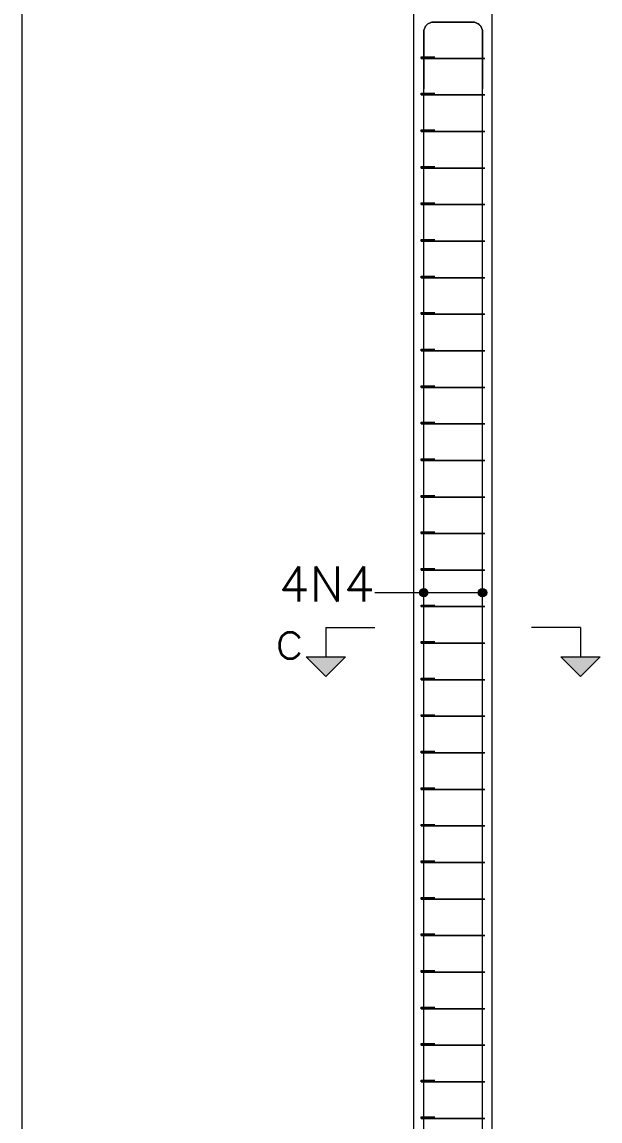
# Model space of a CAD drawing. Header units: millimetres. Extents: x 0 to 84, y 95.3 to 154.7.
# Drawn here: x 39.16 to 43.59, y 136.3 to 144.72 of the extents above; entities that cross this region are included whole.
import ezdxf
from ezdxf.enums import TextEntityAlignment as Align

# ---------------------------------------------------------------- set-up
doc = ezdxf.new("R2010")
doc.units = ezdxf.units.MM
for name, color, linetype, lineweight in [('ARM_LONGITUDINAL_Ø12_5', 51, 'Continuous', 9), ('ARM_TRANSVERSAL_Ø6_3', 32, 'Continuous', 9), ('CORTE_LINHAS_DA_TABELA_DE_DETALHE', 7, 'Continuous', 9), ('CORTE_PILAR_DE_CONCRETO', 1, 'Continuous', 9), ('CORTE_SEGMENTOS_DE_CORTE_DE_SECOES', 12, 'Continuous', 9), ('PILCP_ARM_LONG_LINHAS_DAS_ETIQUETAS_DAS_POSICOES_DE_ARMADURA_LONGITUDINAL', 106, 'Continuous', 9), ('PILCP_ARM_LONG_REFERENCIA', 106, 'Continuous', 9)]:
    doc.layers.add(name, color=color, linetype=linetype, lineweight=lineweight)
doc.styles.add('CYPETXT', font='', dxfattribs={"height": 0.2})
doc.styles.get('CYPETXT').set_extended_font_data('romans')

msp = doc.modelspace()

# ---------------------------------------------------------------- hatches: boundary and pattern name
at = {"layer": 'CORTE_SEGMENTOS_DE_CORTE_DE_SECOES'}
for points in [[(41.3381, 139.8599), (41.6381, 139.8599), (41.4881, 139.7099)], [(41.3381, 139.8599), (41.6381, 139.8599), (41.4881, 139.7099)], [(43.2881, 139.8599), (43.5881, 139.8599), (43.4381, 139.7099)], [(43.2881, 139.8599), (43.5881, 139.8599), (43.4381, 139.7099)]]:
    msp.add_hatch(color=256, dxfattribs=at).paths.add_polyline_path(points, flags=0)
at = {"layer": 'PILCP_ARM_LONG_LINHAS_DAS_ETIQUETAS_DAS_POSICOES_DE_ARMADURA_LONGITUDINAL'}
h = msp.add_hatch(color=256, dxfattribs=at)
edge = h.paths.add_edge_path(flags=0)
edge.add_arc((42.2382, 140.352), 0.032, 0, 360)
h = msp.add_hatch(color=256, dxfattribs=at)
edge = h.paths.add_edge_path(flags=0)
edge.add_arc((42.688, 140.352), 0.032, 0, 360)

# ---------------------------------------------------------------- linework, layer by layer
at = {"layer": 'ARM_LONGITUDINAL_Ø12_5'}
for points in [[(42.688, 135.3849), (42.688, 144.6474), (42.6877, 144.6539), (42.6868, 144.6604), (42.6854, 144.6668), (42.6835, 144.673), (42.681, 144.6791), (42.678, 144.6849), (42.6744, 144.6904), (42.6705, 144.6956), (42.6661, 144.7004), (42.6613, 144.7048), (42.6561, 144.7088), (42.6506, 144.7123), (42.6448, 144.7153), (42.6388, 144.7179), (42.6325, 144.7198), (42.6262, 144.7212), (42.6197, 144.7221), (42.6132, 144.7224), (42.313, 144.7224), (42.3064, 144.7221), (42.3, 144.7212), (42.2936, 144.7198), (42.2874, 144.7179), (42.2813, 144.7153), (42.2756, 144.7123), (42.2701, 144.7088), (42.2649, 144.7048), (42.2601, 144.7004), (42.2557, 144.6956), (42.2517, 144.6904), (42.2482, 144.6849), (42.2452, 144.6791), (42.2427, 144.673), (42.2407, 144.6668), (42.2393, 144.6604), (42.2384, 144.6539), (42.2381, 144.6474), (42.2381, 144.2108)], [(42.688, 135.3849), (42.688, 144.6474), (42.6877, 144.6539), (42.6868, 144.6604), (42.6854, 144.6668), (42.6835, 144.673), (42.681, 144.6791), (42.678, 144.6849), (42.6744, 144.6904), (42.6705, 144.6956), (42.6661, 144.7004), (42.6613, 144.7048), (42.6561, 144.7088), (42.6506, 144.7123), (42.6448, 144.7153), (42.6388, 144.7179), (42.6325, 144.7198), (42.6262, 144.7212), (42.6197, 144.7221), (42.6132, 144.7224), (42.313, 144.7224), (42.3064, 144.7221), (42.3, 144.7212), (42.2936, 144.7198), (42.2874, 144.7179), (42.2813, 144.7153), (42.2756, 144.7123), (42.2701, 144.7088), (42.2649, 144.7048), (42.2601, 144.7004), (42.2557, 144.6956), (42.2517, 144.6904), (42.2482, 144.6849), (42.2452, 144.6791), (42.2427, 144.673), (42.2407, 144.6668), (42.2393, 144.6604), (42.2384, 144.6539), (42.2381, 144.6474), (42.2381, 144.2108)], [(42.2382, 135.3849), (42.2382, 144.6474), (42.2385, 144.6539), (42.2393, 144.6604), (42.2407, 144.6668), (42.2427, 144.673), (42.2452, 144.6791), (42.2482, 144.6849), (42.2517, 144.6904), (42.2557, 144.6956), (42.2601, 144.7004), (42.2649, 144.7048), (42.2701, 144.7088), (42.2756, 144.7123), (42.2814, 144.7153), (42.2874, 144.7179), (42.2936, 144.7198), (42.3, 144.7212), (42.3065, 144.7221), (42.313, 144.7224), (42.6132, 144.7224), (42.6197, 144.7221), (42.6262, 144.7212), (42.6326, 144.7198), (42.6388, 144.7179), (42.6448, 144.7153), (42.6506, 144.7123), (42.6561, 144.7088), (42.6613, 144.7048), (42.6661, 144.7004), (42.6705, 144.6956), (42.6745, 144.6904), (42.678, 144.6849), (42.681, 144.6791), (42.6835, 144.673), (42.6855, 144.6668), (42.6869, 144.6604), (42.6877, 144.6539), (42.688, 144.6474), (42.688, 144.2108)], [(42.2382, 135.3849), (42.2382, 144.6474), (42.2385, 144.6539), (42.2393, 144.6604), (42.2407, 144.6668), (42.2427, 144.673), (42.2452, 144.6791), (42.2482, 144.6849), (42.2517, 144.6904), (42.2557, 144.6956), (42.2601, 144.7004), (42.2649, 144.7048), (42.2701, 144.7088), (42.2756, 144.7123), (42.2814, 144.7153), (42.2874, 144.7179), (42.2936, 144.7198), (42.3, 144.7212), (42.3065, 144.7221), (42.313, 144.7224), (42.6132, 144.7224), (42.6197, 144.7221), (42.6262, 144.7212), (42.6326, 144.7198), (42.6388, 144.7179), (42.6448, 144.7153), (42.6506, 144.7123), (42.6561, 144.7088), (42.6613, 144.7048), (42.6661, 144.7004), (42.6705, 144.6956), (42.6745, 144.6904), (42.678, 144.6849), (42.681, 144.6791), (42.6835, 144.673), (42.6855, 144.6668), (42.6869, 144.6604), (42.6877, 144.6539), (42.688, 144.6474), (42.688, 144.2108)]]:
    msp.add_lwpolyline(points, dxfattribs=at)
at = {"layer": 'ARM_TRANSVERSAL_Ø6_3'}
for points in [[(42.2956, 144.4449), (42.2249, 144.4449), (42.2219, 144.4449), (42.22, 144.4449), (42.2194, 144.4449), (42.2199, 144.4449), (42.2212, 144.4449), (42.2235, 144.4449), (42.2265, 144.4449), (42.23, 144.4449), (42.234, 144.4449), (42.2382, 144.4449), (42.688, 144.4449), (42.6952, 144.4449), (42.7013, 144.4449), (42.7053, 144.4449), (42.7068, 144.4449), (42.7053, 144.4449), (42.7013, 144.4449), (42.6952, 144.4449), (42.688, 144.4449), (42.2382, 144.4449), (42.231, 144.4449), (42.2249, 144.4449), (42.2208, 144.4449), (42.2194, 144.4449), (42.2194, 144.4575), (42.2197, 144.4575), (42.2208, 144.4575), (42.2225, 144.4575), (42.2249, 144.4575), (42.2277, 144.4575), (42.231, 144.4575), (42.2345, 144.4575), (42.2382, 144.4575), (42.2418, 144.4575), (42.2454, 144.4575), (42.2486, 144.4575), (42.2515, 144.4575), (42.3222, 144.4575)], [(42.2956, 144.1649), (42.2249, 144.1649), (42.2219, 144.1649), (42.22, 144.1649), (42.2194, 144.1649), (42.2199, 144.1649), (42.2212, 144.1649), (42.2235, 144.1649), (42.2265, 144.1649), (42.23, 144.1649), (42.234, 144.1649), (42.2382, 144.1649), (42.688, 144.1649), (42.6952, 144.1649), (42.7013, 144.1649), (42.7053, 144.1649), (42.7068, 144.1649), (42.7053, 144.1649), (42.7013, 144.1649), (42.6952, 144.1649), (42.688, 144.1649), (42.2382, 144.1649), (42.231, 144.1649), (42.2249, 144.1649), (42.2208, 144.1649), (42.2194, 144.1649), (42.2194, 144.1775), (42.2197, 144.1775), (42.2208, 144.1775), (42.2225, 144.1775), (42.2249, 144.1775), (42.2277, 144.1775), (42.231, 144.1775), (42.2345, 144.1775), (42.2382, 144.1775), (42.2418, 144.1775), (42.2454, 144.1775), (42.2486, 144.1775), (42.2515, 144.1775), (42.3222, 144.1775)], [(42.2956, 143.8849), (42.2249, 143.8849), (42.2219, 143.8849), (42.22, 143.8849), (42.2194, 143.8849), (42.2199, 143.8849), (42.2212, 143.8849), (42.2235, 143.8849), (42.2265, 143.8849), (42.23, 143.8849), (42.234, 143.8849), (42.2382, 143.8849), (42.688, 143.8849), (42.6952, 143.8849), (42.7013, 143.8849), (42.7053, 143.8849), (42.7068, 143.8849), (42.7053, 143.8849), (42.7013, 143.8849), (42.6952, 143.8849), (42.688, 143.8849), (42.2382, 143.8849), (42.231, 143.8849), (42.2249, 143.8849), (42.2208, 143.8849), (42.2194, 143.8849), (42.2194, 143.8975), (42.2197, 143.8975), (42.2208, 143.8975), (42.2225, 143.8975), (42.2249, 143.8975), (42.2277, 143.8975), (42.231, 143.8975), (42.2345, 143.8975), (42.2382, 143.8975), (42.2418, 143.8975), (42.2454, 143.8975), (42.2486, 143.8975), (42.2515, 143.8975), (42.3222, 143.8975)], [(42.2956, 143.6049), (42.2249, 143.6049), (42.2219, 143.6049), (42.22, 143.6049), (42.2194, 143.6049), (42.2199, 143.6049), (42.2212, 143.6049), (42.2235, 143.6049), (42.2265, 143.6049), (42.23, 143.6049), (42.234, 143.6049), (42.2382, 143.6049), (42.688, 143.6049), (42.6952, 143.6049), (42.7013, 143.6049), (42.7053, 143.6049), (42.7068, 143.6049), (42.7053, 143.6049), (42.7013, 143.6049), (42.6952, 143.6049), (42.688, 143.6049), (42.2382, 143.6049), (42.231, 143.6049), (42.2249, 143.6049), (42.2208, 143.6049), (42.2194, 143.6049), (42.2194, 143.6175), (42.2197, 143.6175), (42.2208, 143.6175), (42.2225, 143.6175), (42.2249, 143.6175), (42.2277, 143.6175), (42.231, 143.6175), (42.2345, 143.6175), (42.2382, 143.6175), (42.2418, 143.6175), (42.2454, 143.6175), (42.2486, 143.6175), (42.2515, 143.6175), (42.3222, 143.6175)], [(42.2956, 143.3249), (42.2249, 143.3249), (42.2219, 143.3249), (42.22, 143.3249), (42.2194, 143.3249), (42.2199, 143.3249), (42.2212, 143.3249), (42.2235, 143.3249), (42.2265, 143.3249), (42.23, 143.3249), (42.234, 143.3249), (42.2382, 143.3249), (42.688, 143.3249), (42.6952, 143.3249), (42.7013, 143.3249), (42.7053, 143.3249), (42.7068, 143.3249), (42.7053, 143.3249), (42.7013, 143.3249), (42.6952, 143.3249), (42.688, 143.3249), (42.2382, 143.3249), (42.231, 143.3249), (42.2249, 143.3249), (42.2208, 143.3249), (42.2194, 143.3249), (42.2194, 143.3375), (42.2197, 143.3375), (42.2208, 143.3375), (42.2225, 143.3375), (42.2249, 143.3375), (42.2277, 143.3375), (42.231, 143.3375), (42.2345, 143.3375), (42.2382, 143.3375), (42.2418, 143.3375), (42.2454, 143.3375), (42.2486, 143.3375), (42.2515, 143.3375), (42.3222, 143.3375)], [(42.2956, 143.0449), (42.2249, 143.0449), (42.2219, 143.0449), (42.22, 143.0449), (42.2194, 143.0449), (42.2199, 143.0449), (42.2212, 143.0449), (42.2235, 143.0449), (42.2265, 143.0449), (42.23, 143.0449), (42.234, 143.0449), (42.2382, 143.0449), (42.688, 143.0449), (42.6952, 143.0449), (42.7013, 143.0449), (42.7053, 143.0449), (42.7068, 143.0449), (42.7053, 143.0449), (42.7013, 143.0449), (42.6952, 143.0449), (42.688, 143.0449), (42.2382, 143.0449), (42.231, 143.0449), (42.2249, 143.0449), (42.2208, 143.0449), (42.2194, 143.0449), (42.2194, 143.0575), (42.2197, 143.0575), (42.2208, 143.0575), (42.2225, 143.0575), (42.2249, 143.0575), (42.2277, 143.0575), (42.231, 143.0575), (42.2345, 143.0575), (42.2382, 143.0575), (42.2418, 143.0575), (42.2454, 143.0575), (42.2486, 143.0575), (42.2515, 143.0575), (42.3222, 143.0575)], [(42.2956, 142.7649), (42.2249, 142.7649), (42.2219, 142.7649), (42.22, 142.7649), (42.2194, 142.7649), (42.2199, 142.7649), (42.2212, 142.7649), (42.2235, 142.7649), (42.2265, 142.7649), (42.23, 142.7649), (42.234, 142.7649), (42.2382, 142.7649), (42.688, 142.7649), (42.6952, 142.7649), (42.7013, 142.7649), (42.7053, 142.7649), (42.7068, 142.7649), (42.7053, 142.7649), (42.7013, 142.7649), (42.6952, 142.7649), (42.688, 142.7649), (42.2382, 142.7649), (42.231, 142.7649), (42.2249, 142.7649), (42.2208, 142.7649), (42.2194, 142.7649), (42.2194, 142.7775), (42.2197, 142.7775), (42.2208, 142.7775), (42.2225, 142.7775), (42.2249, 142.7775), (42.2277, 142.7775), (42.231, 142.7775), (42.2345, 142.7775), (42.2382, 142.7775), (42.2418, 142.7775), (42.2454, 142.7775), (42.2486, 142.7775), (42.2515, 142.7775), (42.3222, 142.7775)], [(42.2956, 142.4849), (42.2249, 142.4849), (42.2219, 142.4849), (42.22, 142.4849), (42.2194, 142.4849), (42.2199, 142.4849), (42.2212, 142.4849), (42.2235, 142.4849), (42.2265, 142.4849), (42.23, 142.4849), (42.234, 142.4849), (42.2382, 142.4849), (42.688, 142.4849), (42.6952, 142.4849), (42.7013, 142.4849), (42.7053, 142.4849), (42.7068, 142.4849), (42.7053, 142.4849), (42.7013, 142.4849), (42.6952, 142.4849), (42.688, 142.4849), (42.2382, 142.4849), (42.231, 142.4849), (42.2249, 142.4849), (42.2208, 142.4849), (42.2194, 142.4849), (42.2194, 142.4975), (42.2197, 142.4975), (42.2208, 142.4975), (42.2225, 142.4975), (42.2249, 142.4975), (42.2277, 142.4975), (42.231, 142.4975), (42.2345, 142.4975), (42.2382, 142.4975), (42.2418, 142.4975), (42.2454, 142.4975), (42.2486, 142.4975), (42.2515, 142.4975), (42.3222, 142.4975)], [(42.2956, 142.2049), (42.2249, 142.2049), (42.2219, 142.2049), (42.22, 142.2049), (42.2194, 142.2049), (42.2199, 142.2049), (42.2212, 142.2049), (42.2235, 142.2049), (42.2265, 142.2049), (42.23, 142.2049), (42.234, 142.2049), (42.2382, 142.2049), (42.688, 142.2049), (42.6952, 142.2049), (42.7013, 142.2049), (42.7053, 142.2049), (42.7068, 142.2049), (42.7053, 142.2049), (42.7013, 142.2049), (42.6952, 142.2049), (42.688, 142.2049), (42.2382, 142.2049), (42.231, 142.2049), (42.2249, 142.2049), (42.2208, 142.2049), (42.2194, 142.2049), (42.2194, 142.2175), (42.2197, 142.2175), (42.2208, 142.2175), (42.2225, 142.2175), (42.2249, 142.2175), (42.2277, 142.2175), (42.231, 142.2175), (42.2345, 142.2175), (42.2382, 142.2175), (42.2418, 142.2175), (42.2454, 142.2175), (42.2486, 142.2175), (42.2515, 142.2175), (42.3222, 142.2175)], [(42.2956, 141.9249), (42.2249, 141.9249), (42.2219, 141.9249), (42.22, 141.9249), (42.2194, 141.9249), (42.2199, 141.9249), (42.2212, 141.9249), (42.2235, 141.9249), (42.2265, 141.9249), (42.23, 141.9249), (42.234, 141.9249), (42.2382, 141.9249), (42.688, 141.9249), (42.6952, 141.9249), (42.7013, 141.9249), (42.7053, 141.9249), (42.7068, 141.9249), (42.7053, 141.9249), (42.7013, 141.9249), (42.6952, 141.9249), (42.688, 141.9249), (42.2382, 141.9249), (42.231, 141.9249), (42.2249, 141.9249), (42.2208, 141.9249), (42.2194, 141.9249), (42.2194, 141.9375), (42.2197, 141.9375), (42.2208, 141.9375), (42.2225, 141.9375), (42.2249, 141.9375), (42.2277, 141.9375), (42.231, 141.9375), (42.2345, 141.9375), (42.2382, 141.9375), (42.2418, 141.9375), (42.2454, 141.9375), (42.2486, 141.9375), (42.2515, 141.9375), (42.3222, 141.9375)], [(42.2956, 141.6449), (42.2249, 141.6449), (42.2219, 141.6449), (42.22, 141.6449), (42.2194, 141.6449), (42.2199, 141.6449), (42.2212, 141.6449), (42.2235, 141.6449), (42.2265, 141.6449), (42.23, 141.6449), (42.234, 141.6449), (42.2382, 141.6449), (42.688, 141.6449), (42.6952, 141.6449), (42.7013, 141.6449), (42.7053, 141.6449), (42.7068, 141.6449), (42.7053, 141.6449), (42.7013, 141.6449), (42.6952, 141.6449), (42.688, 141.6449), (42.2382, 141.6449), (42.231, 141.6449), (42.2249, 141.6449), (42.2208, 141.6449), (42.2194, 141.6449), (42.2194, 141.6575), (42.2197, 141.6575), (42.2208, 141.6575), (42.2225, 141.6575), (42.2249, 141.6575), (42.2277, 141.6575), (42.231, 141.6575), (42.2345, 141.6575), (42.2382, 141.6575), (42.2418, 141.6575), (42.2454, 141.6575), (42.2486, 141.6575), (42.2515, 141.6575), (42.3222, 141.6575)], [(42.2956, 141.3649), (42.2249, 141.3649), (42.2219, 141.3649), (42.22, 141.3649), (42.2194, 141.3649), (42.2199, 141.3649), (42.2212, 141.3649), (42.2235, 141.3649), (42.2265, 141.3649), (42.23, 141.3649), (42.234, 141.3649), (42.2382, 141.3649), (42.688, 141.3649), (42.6952, 141.3649), (42.7013, 141.3649), (42.7053, 141.3649), (42.7068, 141.3649), (42.7053, 141.3649), (42.7013, 141.3649), (42.6952, 141.3649), (42.688, 141.3649), (42.2382, 141.3649), (42.231, 141.3649), (42.2249, 141.3649), (42.2208, 141.3649), (42.2194, 141.3649), (42.2194, 141.3775), (42.2197, 141.3775), (42.2208, 141.3775), (42.2225, 141.3775), (42.2249, 141.3775), (42.2277, 141.3775), (42.231, 141.3775), (42.2345, 141.3775), (42.2382, 141.3775), (42.2418, 141.3775), (42.2454, 141.3775), (42.2486, 141.3775), (42.2515, 141.3775), (42.3222, 141.3775)], [(42.2956, 141.0849), (42.2249, 141.0849), (42.2219, 141.0849), (42.22, 141.0849), (42.2194, 141.0849), (42.2199, 141.0849), (42.2212, 141.0849), (42.2235, 141.0849), (42.2265, 141.0849), (42.23, 141.0849), (42.234, 141.0849), (42.2382, 141.0849), (42.688, 141.0849), (42.6952, 141.0849), (42.7013, 141.0849), (42.7053, 141.0849), (42.7068, 141.0849), (42.7053, 141.0849), (42.7013, 141.0849), (42.6952, 141.0849), (42.688, 141.0849), (42.2382, 141.0849), (42.231, 141.0849), (42.2249, 141.0849), (42.2208, 141.0849), (42.2194, 141.0849), (42.2194, 141.0975), (42.2197, 141.0975), (42.2208, 141.0975), (42.2225, 141.0975), (42.2249, 141.0975), (42.2277, 141.0975), (42.231, 141.0975), (42.2345, 141.0975), (42.2382, 141.0975), (42.2418, 141.0975), (42.2454, 141.0975), (42.2486, 141.0975), (42.2515, 141.0975), (42.3222, 141.0975)], [(42.2956, 140.8049), (42.2249, 140.8049), (42.2219, 140.8049), (42.22, 140.8049), (42.2194, 140.8049), (42.2199, 140.8049), (42.2212, 140.8049), (42.2235, 140.8049), (42.2265, 140.8049), (42.23, 140.8049), (42.234, 140.8049), (42.2382, 140.8049), (42.688, 140.8049), (42.6952, 140.8049), (42.7013, 140.8049), (42.7053, 140.8049), (42.7068, 140.8049), (42.7053, 140.8049), (42.7013, 140.8049), (42.6952, 140.8049), (42.688, 140.8049), (42.2382, 140.8049), (42.231, 140.8049), (42.2249, 140.8049), (42.2208, 140.8049), (42.2194, 140.8049), (42.2194, 140.8175), (42.2197, 140.8175), (42.2208, 140.8175), (42.2225, 140.8175), (42.2249, 140.8175), (42.2277, 140.8175), (42.231, 140.8175), (42.2345, 140.8175), (42.2382, 140.8175), (42.2418, 140.8175), (42.2454, 140.8175), (42.2486, 140.8175), (42.2515, 140.8175), (42.3222, 140.8175)], [(42.2956, 140.5249), (42.2249, 140.5249), (42.2219, 140.5249), (42.22, 140.5249), (42.2194, 140.5249), (42.2199, 140.5249), (42.2212, 140.5249), (42.2235, 140.5249), (42.2265, 140.5249), (42.23, 140.5249), (42.234, 140.5249), (42.2382, 140.5249), (42.688, 140.5249), (42.6952, 140.5249), (42.7013, 140.5249), (42.7053, 140.5249), (42.7068, 140.5249), (42.7053, 140.5249), (42.7013, 140.5249), (42.6952, 140.5249), (42.688, 140.5249), (42.2382, 140.5249), (42.231, 140.5249), (42.2249, 140.5249), (42.2208, 140.5249), (42.2194, 140.5249), (42.2194, 140.5375), (42.2197, 140.5375), (42.2208, 140.5375), (42.2225, 140.5375), (42.2249, 140.5375), (42.2277, 140.5375), (42.231, 140.5375), (42.2345, 140.5375), (42.2382, 140.5375), (42.2418, 140.5375), (42.2454, 140.5375), (42.2486, 140.5375), (42.2515, 140.5375), (42.3222, 140.5375)], [(42.2956, 140.2449), (42.2249, 140.2449), (42.2219, 140.2449), (42.22, 140.2449), (42.2194, 140.2449), (42.2199, 140.2449), (42.2212, 140.2449), (42.2235, 140.2449), (42.2265, 140.2449), (42.23, 140.2449), (42.234, 140.2449), (42.2382, 140.2449), (42.688, 140.2449), (42.6952, 140.2449), (42.7013, 140.2449), (42.7053, 140.2449), (42.7068, 140.2449), (42.7053, 140.2449), (42.7013, 140.2449), (42.6952, 140.2449), (42.688, 140.2449), (42.2382, 140.2449), (42.231, 140.2449), (42.2249, 140.2449), (42.2208, 140.2449), (42.2194, 140.2449), (42.2194, 140.2575), (42.2197, 140.2575), (42.2208, 140.2575), (42.2225, 140.2575), (42.2249, 140.2575), (42.2277, 140.2575), (42.231, 140.2575), (42.2345, 140.2575), (42.2382, 140.2575), (42.2418, 140.2575), (42.2454, 140.2575), (42.2486, 140.2575), (42.2515, 140.2575), (42.3222, 140.2575)], [(42.2956, 139.9649), (42.2249, 139.9649), (42.2219, 139.9649), (42.22, 139.9649), (42.2194, 139.9649), (42.2199, 139.9649), (42.2212, 139.9649), (42.2235, 139.9649), (42.2265, 139.9649), (42.23, 139.9649), (42.234, 139.9649), (42.2382, 139.9649), (42.688, 139.9649), (42.6952, 139.9649), (42.7013, 139.9649), (42.7053, 139.9649), (42.7068, 139.9649), (42.7053, 139.9649), (42.7013, 139.9649), (42.6952, 139.9649), (42.688, 139.9649), (42.2382, 139.9649), (42.231, 139.9649), (42.2249, 139.9649), (42.2208, 139.9649), (42.2194, 139.9649), (42.2194, 139.9775), (42.2197, 139.9775), (42.2208, 139.9775), (42.2225, 139.9775), (42.2249, 139.9775), (42.2277, 139.9775), (42.231, 139.9775), (42.2345, 139.9775), (42.2382, 139.9775), (42.2418, 139.9775), (42.2454, 139.9775), (42.2486, 139.9775), (42.2515, 139.9775), (42.3222, 139.9775)], [(42.2956, 139.6849), (42.2249, 139.6849), (42.2219, 139.6849), (42.22, 139.6849), (42.2194, 139.6849), (42.2199, 139.6849), (42.2212, 139.6849), (42.2235, 139.6849), (42.2265, 139.6849), (42.23, 139.6849), (42.234, 139.6849), (42.2382, 139.6849), (42.688, 139.6849), (42.6952, 139.6849), (42.7013, 139.6849), (42.7053, 139.6849), (42.7068, 139.6849), (42.7053, 139.6849), (42.7013, 139.6849), (42.6952, 139.6849), (42.688, 139.6849), (42.2382, 139.6849), (42.231, 139.6849), (42.2249, 139.6849), (42.2208, 139.6849), (42.2194, 139.6849), (42.2194, 139.6975), (42.2197, 139.6975), (42.2208, 139.6975), (42.2225, 139.6975), (42.2249, 139.6975), (42.2277, 139.6975), (42.231, 139.6975), (42.2345, 139.6975), (42.2382, 139.6975), (42.2418, 139.6975), (42.2454, 139.6975), (42.2486, 139.6975), (42.2515, 139.6975), (42.3222, 139.6975)], [(42.2956, 139.4049), (42.2249, 139.4049), (42.2219, 139.4049), (42.22, 139.4049), (42.2194, 139.4049), (42.2199, 139.4049), (42.2212, 139.4049), (42.2235, 139.4049), (42.2265, 139.4049), (42.23, 139.4049), (42.234, 139.4049), (42.2382, 139.4049), (42.688, 139.4049), (42.6952, 139.4049), (42.7013, 139.4049), (42.7053, 139.4049), (42.7068, 139.4049), (42.7053, 139.4049), (42.7013, 139.4049), (42.6952, 139.4049), (42.688, 139.4049), (42.2382, 139.4049), (42.231, 139.4049), (42.2249, 139.4049), (42.2208, 139.4049), (42.2194, 139.4049), (42.2194, 139.4175), (42.2197, 139.4175), (42.2208, 139.4175), (42.2225, 139.4175), (42.2249, 139.4175), (42.2277, 139.4175), (42.231, 139.4175), (42.2345, 139.4175), (42.2382, 139.4175), (42.2418, 139.4175), (42.2454, 139.4175), (42.2486, 139.4175), (42.2515, 139.4175), (42.3222, 139.4175)], [(42.2956, 139.1249), (42.2249, 139.1249), (42.2219, 139.1249), (42.22, 139.1249), (42.2194, 139.1249), (42.2199, 139.1249), (42.2212, 139.1249), (42.2235, 139.1249), (42.2265, 139.1249), (42.23, 139.1249), (42.234, 139.1249), (42.2382, 139.1249), (42.688, 139.1249), (42.6952, 139.1249), (42.7013, 139.1249), (42.7053, 139.1249), (42.7068, 139.1249), (42.7053, 139.1249), (42.7013, 139.1249), (42.6952, 139.1249), (42.688, 139.1249), (42.2382, 139.1249), (42.231, 139.1249), (42.2249, 139.1249), (42.2208, 139.1249), (42.2194, 139.1249), (42.2194, 139.1375), (42.2197, 139.1375), (42.2208, 139.1375), (42.2225, 139.1375), (42.2249, 139.1375), (42.2277, 139.1375), (42.231, 139.1375), (42.2345, 139.1375), (42.2382, 139.1375), (42.2418, 139.1375), (42.2454, 139.1375), (42.2486, 139.1375), (42.2515, 139.1375), (42.3222, 139.1375)], [(42.2956, 138.8449), (42.2249, 138.8449), (42.2219, 138.8449), (42.22, 138.8449), (42.2194, 138.8449), (42.2199, 138.8449), (42.2212, 138.8449), (42.2235, 138.8449), (42.2265, 138.8449), (42.23, 138.8449), (42.234, 138.8449), (42.2382, 138.8449), (42.688, 138.8449), (42.6952, 138.8449), (42.7013, 138.8449), (42.7053, 138.8449), (42.7068, 138.8449), (42.7053, 138.8449), (42.7013, 138.8449), (42.6952, 138.8449), (42.688, 138.8449), (42.2382, 138.8449), (42.231, 138.8449), (42.2249, 138.8449), (42.2208, 138.8449), (42.2194, 138.8449), (42.2194, 138.8575), (42.2197, 138.8575), (42.2208, 138.8575), (42.2225, 138.8575), (42.2249, 138.8575), (42.2277, 138.8575), (42.231, 138.8575), (42.2345, 138.8575), (42.2382, 138.8575), (42.2418, 138.8575), (42.2454, 138.8575), (42.2486, 138.8575), (42.2515, 138.8575), (42.3222, 138.8575)], [(42.2956, 138.5649), (42.2249, 138.5649), (42.2219, 138.5649), (42.22, 138.5649), (42.2194, 138.5649), (42.2199, 138.5649), (42.2212, 138.5649), (42.2235, 138.5649), (42.2265, 138.5649), (42.23, 138.5649), (42.234, 138.5649), (42.2382, 138.5649), (42.688, 138.5649), (42.6952, 138.5649), (42.7013, 138.5649), (42.7053, 138.5649), (42.7068, 138.5649), (42.7053, 138.5649), (42.7013, 138.5649), (42.6952, 138.5649), (42.688, 138.5649), (42.2382, 138.5649), (42.231, 138.5649), (42.2249, 138.5649), (42.2208, 138.5649), (42.2194, 138.5649), (42.2194, 138.5775), (42.2197, 138.5775), (42.2208, 138.5775), (42.2225, 138.5775), (42.2249, 138.5775), (42.2277, 138.5775), (42.231, 138.5775), (42.2345, 138.5775), (42.2382, 138.5775), (42.2418, 138.5775), (42.2454, 138.5775), (42.2486, 138.5775), (42.2515, 138.5775), (42.3222, 138.5775)], [(42.2956, 138.2849), (42.2249, 138.2849), (42.2219, 138.2849), (42.22, 138.2849), (42.2194, 138.2849), (42.2199, 138.2849), (42.2212, 138.2849), (42.2235, 138.2849), (42.2265, 138.2849), (42.23, 138.2849), (42.234, 138.2849), (42.2382, 138.2849), (42.688, 138.2849), (42.6952, 138.2849), (42.7013, 138.2849), (42.7053, 138.2849), (42.7068, 138.2849), (42.7053, 138.2849), (42.7013, 138.2849), (42.6952, 138.2849), (42.688, 138.2849), (42.2382, 138.2849), (42.231, 138.2849), (42.2249, 138.2849), (42.2208, 138.2849), (42.2194, 138.2849), (42.2194, 138.2975), (42.2197, 138.2975), (42.2208, 138.2975), (42.2225, 138.2975), (42.2249, 138.2975), (42.2277, 138.2975), (42.231, 138.2975), (42.2345, 138.2975), (42.2382, 138.2975), (42.2418, 138.2975), (42.2454, 138.2975), (42.2486, 138.2975), (42.2515, 138.2975), (42.3222, 138.2975)], [(42.2956, 138.0049), (42.2249, 138.0049), (42.2219, 138.0049), (42.22, 138.0049), (42.2194, 138.0049), (42.2199, 138.0049), (42.2212, 138.0049), (42.2235, 138.0049), (42.2265, 138.0049), (42.23, 138.0049), (42.234, 138.0049), (42.2382, 138.0049), (42.688, 138.0049), (42.6952, 138.0049), (42.7013, 138.0049), (42.7053, 138.0049), (42.7068, 138.0049), (42.7053, 138.0049), (42.7013, 138.0049), (42.6952, 138.0049), (42.688, 138.0049), (42.2382, 138.0049), (42.231, 138.0049), (42.2249, 138.0049), (42.2208, 138.0049), (42.2194, 138.0049), (42.2194, 138.0175), (42.2197, 138.0175), (42.2208, 138.0175), (42.2225, 138.0175), (42.2249, 138.0175), (42.2277, 138.0175), (42.231, 138.0175), (42.2345, 138.0175), (42.2382, 138.0175), (42.2418, 138.0175), (42.2454, 138.0175), (42.2486, 138.0175), (42.2515, 138.0175), (42.3222, 138.0175)], [(42.2956, 137.7249), (42.2249, 137.7249), (42.2219, 137.7249), (42.22, 137.7249), (42.2194, 137.7249), (42.2199, 137.7249), (42.2212, 137.7249), (42.2235, 137.7249), (42.2265, 137.7249), (42.23, 137.7249), (42.234, 137.7249), (42.2382, 137.7249), (42.688, 137.7249), (42.6952, 137.7249), (42.7013, 137.7249), (42.7053, 137.7249), (42.7068, 137.7249), (42.7053, 137.7249), (42.7013, 137.7249), (42.6952, 137.7249), (42.688, 137.7249), (42.2382, 137.7249), (42.231, 137.7249), (42.2249, 137.7249), (42.2208, 137.7249), (42.2194, 137.7249), (42.2194, 137.7375), (42.2197, 137.7375), (42.2208, 137.7375), (42.2225, 137.7375), (42.2249, 137.7375), (42.2277, 137.7375), (42.231, 137.7375), (42.2345, 137.7375), (42.2382, 137.7375), (42.2418, 137.7375), (42.2454, 137.7375), (42.2486, 137.7375), (42.2515, 137.7375), (42.3222, 137.7375)], [(42.2956, 137.4449), (42.2249, 137.4449), (42.2219, 137.4449), (42.22, 137.4449), (42.2194, 137.4449), (42.2199, 137.4449), (42.2212, 137.4449), (42.2235, 137.4449), (42.2265, 137.4449), (42.23, 137.4449), (42.234, 137.4449), (42.2382, 137.4449), (42.688, 137.4449), (42.6952, 137.4449), (42.7013, 137.4449), (42.7053, 137.4449), (42.7068, 137.4449), (42.7053, 137.4449), (42.7013, 137.4449), (42.6952, 137.4449), (42.688, 137.4449), (42.2382, 137.4449), (42.231, 137.4449), (42.2249, 137.4449), (42.2208, 137.4449), (42.2194, 137.4449), (42.2194, 137.4575), (42.2197, 137.4575), (42.2208, 137.4575), (42.2225, 137.4575), (42.2249, 137.4575), (42.2277, 137.4575), (42.231, 137.4575), (42.2345, 137.4575), (42.2382, 137.4575), (42.2418, 137.4575), (42.2454, 137.4575), (42.2486, 137.4575), (42.2515, 137.4575), (42.3222, 137.4575)], [(42.2956, 137.1649), (42.2249, 137.1649), (42.2219, 137.1649), (42.22, 137.1649), (42.2194, 137.1649), (42.2199, 137.1649), (42.2212, 137.1649), (42.2235, 137.1649), (42.2265, 137.1649), (42.23, 137.1649), (42.234, 137.1649), (42.2382, 137.1649), (42.688, 137.1649), (42.6952, 137.1649), (42.7013, 137.1649), (42.7053, 137.1649), (42.7068, 137.1649), (42.7053, 137.1649), (42.7013, 137.1649), (42.6952, 137.1649), (42.688, 137.1649), (42.2382, 137.1649), (42.231, 137.1649), (42.2249, 137.1649), (42.2208, 137.1649), (42.2194, 137.1649), (42.2194, 137.1775), (42.2197, 137.1775), (42.2208, 137.1775), (42.2225, 137.1775), (42.2249, 137.1775), (42.2277, 137.1775), (42.231, 137.1775), (42.2345, 137.1775), (42.2382, 137.1775), (42.2418, 137.1775), (42.2454, 137.1775), (42.2486, 137.1775), (42.2515, 137.1775), (42.3222, 137.1775)], [(42.2956, 136.8849), (42.2249, 136.8849), (42.2219, 136.8849), (42.22, 136.8849), (42.2194, 136.8849), (42.2199, 136.8849), (42.2212, 136.8849), (42.2235, 136.8849), (42.2265, 136.8849), (42.23, 136.8849), (42.234, 136.8849), (42.2382, 136.8849), (42.688, 136.8849), (42.6952, 136.8849), (42.7013, 136.8849), (42.7053, 136.8849), (42.7068, 136.8849), (42.7053, 136.8849), (42.7013, 136.8849), (42.6952, 136.8849), (42.688, 136.8849), (42.2382, 136.8849), (42.231, 136.8849), (42.2249, 136.8849), (42.2208, 136.8849), (42.2194, 136.8849), (42.2194, 136.8975), (42.2197, 136.8975), (42.2208, 136.8975), (42.2225, 136.8975), (42.2249, 136.8975), (42.2277, 136.8975), (42.231, 136.8975), (42.2345, 136.8975), (42.2382, 136.8975), (42.2418, 136.8975), (42.2454, 136.8975), (42.2486, 136.8975), (42.2515, 136.8975), (42.3222, 136.8975)], [(42.2956, 136.6049), (42.2249, 136.6049), (42.2219, 136.6049), (42.22, 136.6049), (42.2194, 136.6049), (42.2199, 136.6049), (42.2212, 136.6049), (42.2235, 136.6049), (42.2265, 136.6049), (42.23, 136.6049), (42.234, 136.6049), (42.2382, 136.6049), (42.688, 136.6049), (42.6952, 136.6049), (42.7013, 136.6049), (42.7053, 136.6049), (42.7068, 136.6049), (42.7053, 136.6049), (42.7013, 136.6049), (42.6952, 136.6049), (42.688, 136.6049), (42.2382, 136.6049), (42.231, 136.6049), (42.2249, 136.6049), (42.2208, 136.6049), (42.2194, 136.6049), (42.2194, 136.6175), (42.2197, 136.6175), (42.2208, 136.6175), (42.2225, 136.6175), (42.2249, 136.6175), (42.2277, 136.6175), (42.231, 136.6175), (42.2345, 136.6175), (42.2382, 136.6175), (42.2418, 136.6175), (42.2454, 136.6175), (42.2486, 136.6175), (42.2515, 136.6175), (42.3222, 136.6175)], [(42.2956, 136.3249), (42.2249, 136.3249), (42.2219, 136.3249), (42.22, 136.3249), (42.2194, 136.3249), (42.2199, 136.3249), (42.2212, 136.3249), (42.2235, 136.3249), (42.2265, 136.3249), (42.23, 136.3249), (42.234, 136.3249), (42.2382, 136.3249), (42.688, 136.3249), (42.6952, 136.3249), (42.7013, 136.3249), (42.7053, 136.3249), (42.7068, 136.3249), (42.7053, 136.3249), (42.7013, 136.3249), (42.6952, 136.3249), (42.688, 136.3249), (42.2382, 136.3249), (42.231, 136.3249), (42.2249, 136.3249), (42.2208, 136.3249), (42.2194, 136.3249), (42.2194, 136.3375), (42.2197, 136.3375), (42.2208, 136.3375), (42.2225, 136.3375), (42.2249, 136.3375), (42.2277, 136.3375), (42.231, 136.3375), (42.2345, 136.3375), (42.2382, 136.3375), (42.2418, 136.3375), (42.2454, 136.3375), (42.2486, 136.3375), (42.2515, 136.3375), (42.3222, 136.3375)]]:
    msp.add_lwpolyline(points, dxfattribs=at)
at = {"layer": 'CORTE_LINHAS_DA_TABELA_DE_DETALHE'}
msp.add_line((39.1611, 146.5149), (39.1611, 127.8149), dxfattribs=at)
at = {"layer": 'CORTE_PILAR_DE_CONCRETO'}
for p, q in [((42.1631, 135.3849), (42.1631, 144.7849)), ((42.7631, 135.3849), (42.7631, 144.7849))]:
    msp.add_line(p, q, dxfattribs=at)
at = {"layer": 'CORTE_SEGMENTOS_DE_CORTE_DE_SECOES'}
for p, q in [((41.4881, 140.0849), (41.8631, 140.0849)), ((41.4881, 140.0849), (41.4881, 139.8599)), ((41.4881, 140.0849), (41.8631, 140.0849)), ((41.4881, 140.0849), (41.4881, 139.8599)), ((43.4381, 140.0849), (43.0631, 140.0849)), ((43.4381, 140.0849), (43.0631, 140.0849)), ((43.4381, 140.0849), (43.4381, 139.8599)), ((43.4381, 140.0849), (43.4381, 139.8599))]:
    msp.add_line(p, q, dxfattribs=at)
for points in [[(41.3381, 139.8599), (41.6381, 139.8599), (41.4881, 139.7099)], [(41.3381, 139.8599), (41.6381, 139.8599), (41.4881, 139.7099)], [(43.2881, 139.8599), (43.5881, 139.8599), (43.4381, 139.7099)], [(43.2881, 139.8599), (43.5881, 139.8599), (43.4381, 139.7099)]]:
    msp.add_lwpolyline(points, close=True, dxfattribs=at)
at = {"layer": 'PILCP_ARM_LONG_LINHAS_DAS_ETIQUETAS_DAS_POSICOES_DE_ARMADURA_LONGITUDINAL'}
for points in [[(42.2382, 140.352), (41.8631, 140.352)], [(42.688, 140.352), (41.8631, 140.352)]]:
    msp.add_lwpolyline(points, dxfattribs=at)
for centre in [(42.2382, 140.352), (42.688, 140.352)]:
    msp.add_circle(centre, 0.032, dxfattribs=at)

# ---------------------------------------------------------------- texts
at = {"layer": 'CORTE_SEGMENTOS_DE_CORTE_DE_SECOES', "style": 'CYPETXT', "width": 0.900751}
msp.add_text('C', height=0.2, dxfattribs=at).set_placement((41.1021, 139.8474), (41.3181, 139.8474), align=Align.FIT)
msp.add_text('C', height=0.2, dxfattribs=at).set_placement((41.1021, 139.8474), (41.3181, 139.8474), align=Align.FIT)
at = {"layer": 'PILCP_ARM_LONG_REFERENCIA', "style": 'CYPETXT', "width": 0.925243}
msp.add_text('4N4', height=0.26667, dxfattribs=at).set_placement((41.1271, 140.2854), (41.8631, 140.2854), align=Align.FIT)

doc.saveas('drawing.dxf')
